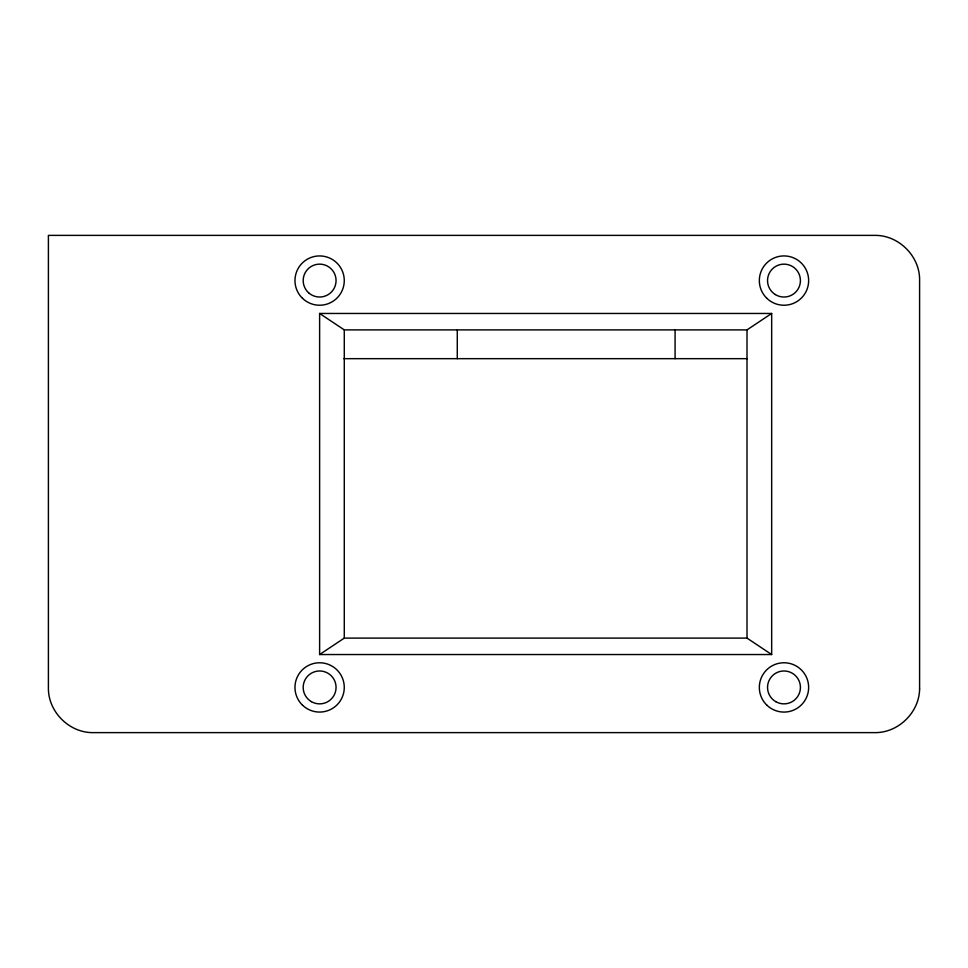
<?xml version="1.0" encoding="UTF-8"?>
<svg xmlns="http://www.w3.org/2000/svg" width="968" height="968" viewBox="0 0 968 968"><rect width="100%" height="100%" fill="white"/><g stroke="black" fill="none" stroke-linecap="round" stroke-linejoin="round"><path stroke-width="1.45" d="M319.621 313.463L344.281 329.894L747.006 329.894L771.665 313.463L771.665 654.537L319.621 654.537L319.621 313.463L771.665 313.463M319.621 654.537L344.281 638.106L747.006 638.106L771.665 654.537M343.821 358.668L747.223 358.668M747.006 329.894L747.006 638.106M675.083 330.221L675.083 358.668M457.283 330.221L457.283 358.668M344.281 329.894L344.281 638.106M919.6 689.034C919.249 712.049 899.03 732.268 876.016 732.619L91.984 732.619C68.97 732.268 48.751 712.049 48.4 689.034L48.4 235.381L876.016 235.381C899.03 235.732 919.249 255.951 919.6 278.966L919.6 689.034M775.271 294.526A16.432 16.432 0 0 0 800.415 281.156A16.432 16.432 0 0 0 776.275 266.067A16.432 16.432 0 0 0 775.271 294.526M775.767 701.655A16.432 16.432 0 0 0 800.427 687.413A16.432 16.432 0 0 0 775.767 673.183A16.432 16.432 0 0 0 775.767 701.655M308.574 292.747A16.432 16.432 0 0 0 335.69 284.072A16.432 16.432 0 0 0 314.612 264.929A16.432 16.432 0 0 0 308.574 292.747M311.406 701.655A16.432 16.432 0 0 0 336.065 687.413A16.432 16.432 0 0 0 311.406 673.183A16.432 16.432 0 0 0 311.406 701.655M766.862 705.164A24.66 24.66 0 0 0 807.917 693.378A24.66 24.66 0 0 0 777.183 663.721A24.66 24.66 0 0 0 766.862 705.164M766.862 298.325A24.66 24.66 0 0 0 807.917 286.54A24.66 24.66 0 0 0 777.183 256.883A24.66 24.66 0 0 0 766.862 298.325M302.5 298.325A24.66 24.66 0 0 0 343.543 286.54A24.66 24.66 0 0 0 312.821 256.883A24.66 24.66 0 0 0 302.5 298.325M302.5 705.164A24.66 24.66 0 0 0 343.543 693.378A24.66 24.66 0 0 0 312.821 663.721A24.66 24.66 0 0 0 302.5 705.164"/></g></svg>
